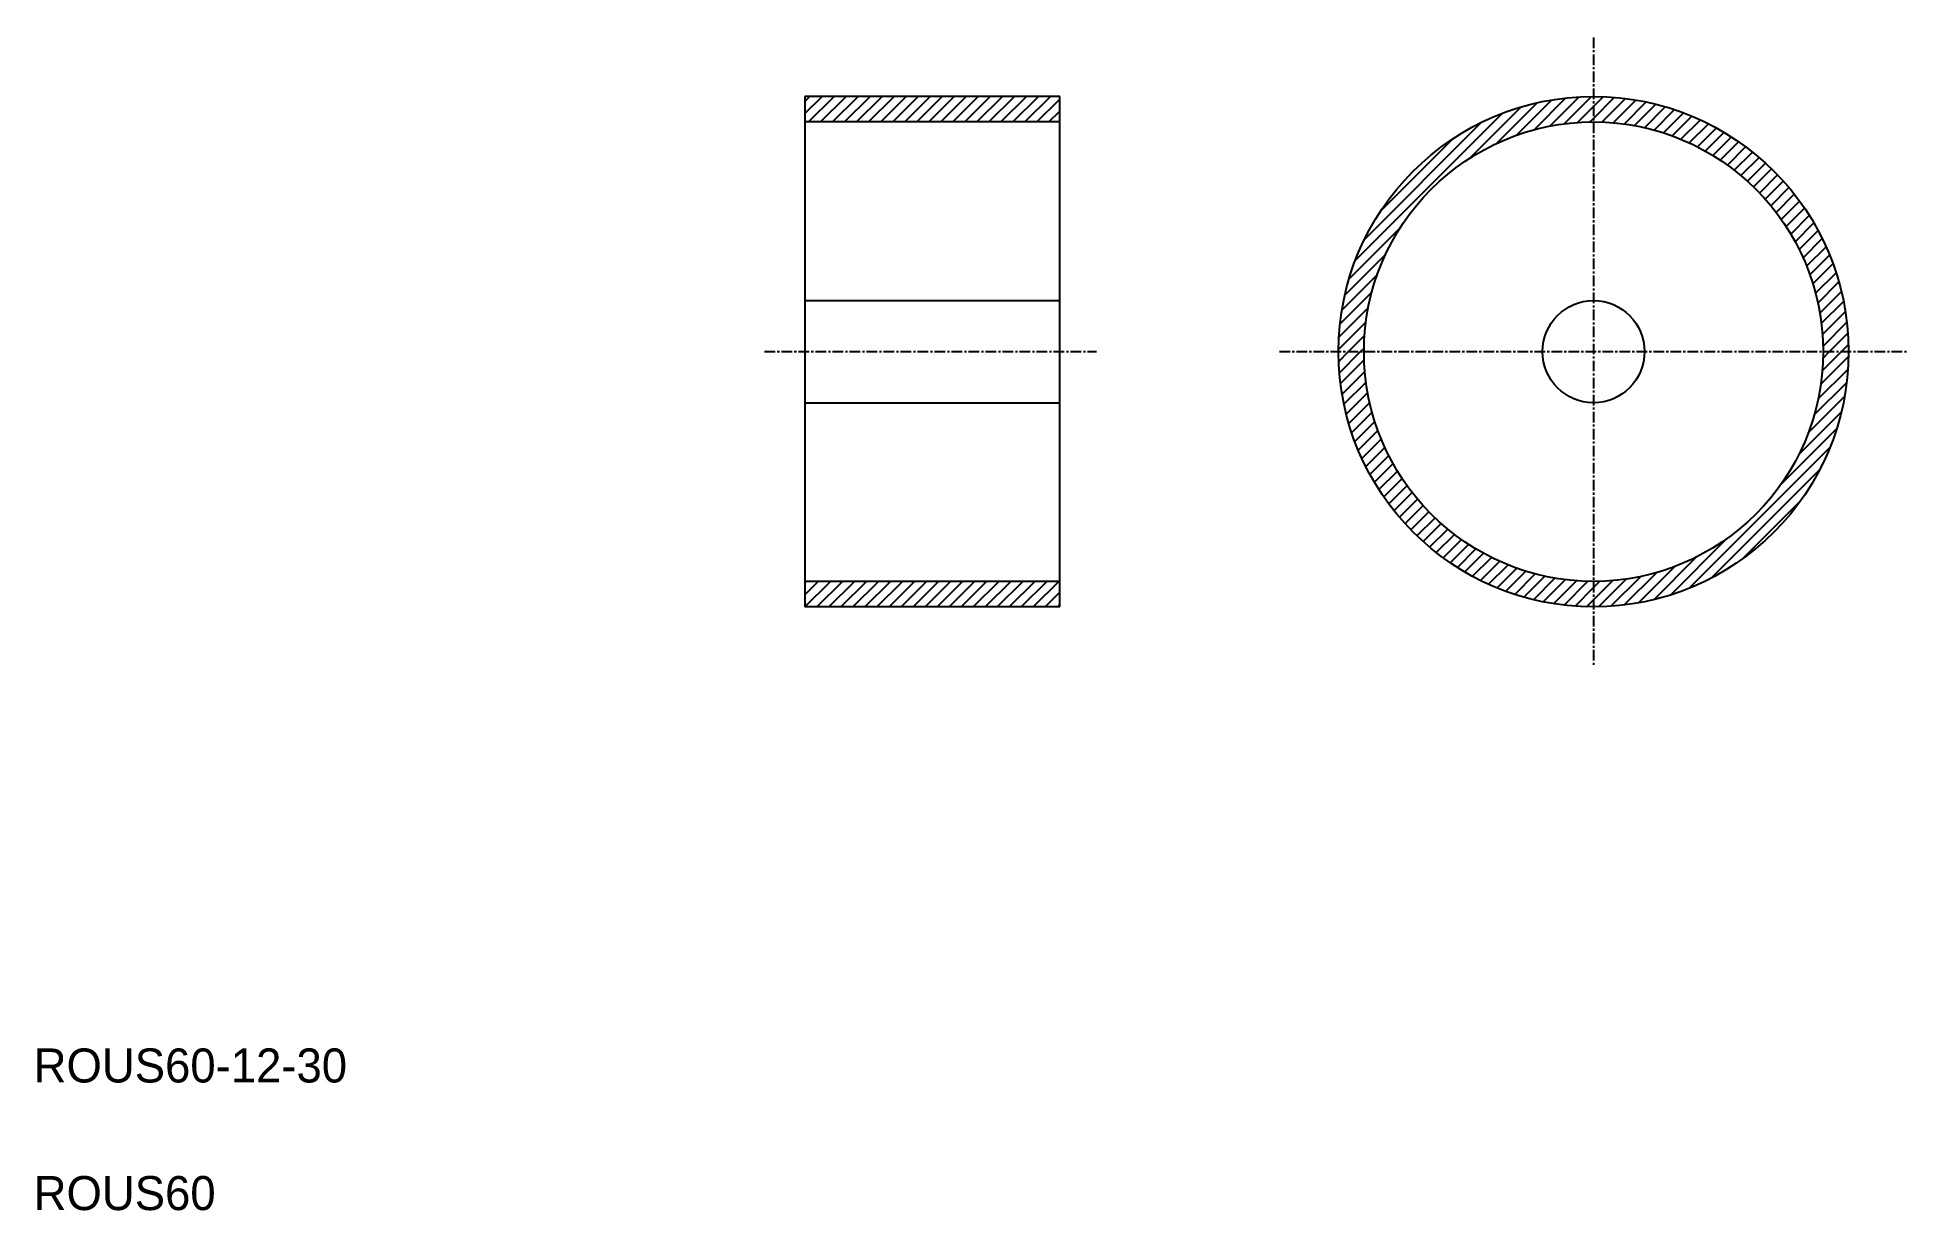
# Model space of a CAD drawing. Extents: x 10 to 230, y 10 to 148.
import ezdxf

# ---------------------------------------------------------------- set-up
doc = ezdxf.new("R2010")
doc.units = 0
doc.linetypes.add('CENTER', pattern=[2, 1.25, -0.25, 0.25, -0.25])
doc.layers.get('0').update_dxf_attribs({"linetype": 'CONTINUOUS'})
doc.layers.add('CENTER', color=1, linetype='CENTER')

# ---------------------------------------------------------------- blocks, each defined once
blk = doc.blocks.new('*X2')
at = {"color": 0, "linetype": 'CONTINUOUS'}
for p, q in [((100.71, 138.89), (102.73, 140.91)), ((100.71, 140.31), (101.31, 140.91)), ((101.14, 137.91), (104.14, 140.91)), ((102.55, 137.91), (105.55, 140.91)), ((103.97, 137.91), (106.97, 140.91)), ((105.38, 137.91), (108.38, 140.91)), ((106.8, 137.91), (109.8, 140.91)), ((108.21, 137.91), (111.21, 140.91)), ((109.63, 137.91), (112.63, 140.91)), ((111.04, 137.91), (114.04, 140.91)), ((112.45, 137.91), (115.45, 140.91)), ((113.87, 137.91), (116.87, 140.91)), ((115.28, 137.91), (118.28, 140.91)), ((116.7, 137.91), (119.7, 140.91)), ((118.11, 137.91), (121.11, 140.91)), ((119.52, 137.91), (122.52, 140.91)), ((120.94, 137.91), (123.94, 140.91)), ((122.35, 137.91), (125.35, 140.91)), ((123.77, 137.91), (126.77, 140.91)), ((125.18, 137.91), (128.18, 140.91)), ((126.6, 137.91), (129.6, 140.91)), ((188.32, 137.41), (191.77, 140.86)), ((190.01, 137.69), (193.23, 140.91)), ((193.48, 139.74), (194.63, 140.89)), ((193.48, 138.32), (195.96, 140.81)), ((128.01, 137.91), (130.71, 140.61)), ((129.42, 137.91), (130.71, 139.19)), ((165.45, 121.61), (182.78, 138.94)), ((178.87, 133.62), (184.92, 139.66)), ((182.03, 135.36), (186.83, 140.16)), ((184.43, 136.35), (188.59, 140.51)), ((186.49, 136.99), (190.23, 140.73)), ((191.58, 137.84), (193.48, 139.74)), ((194.46, 137.89), (197.24, 140.67)), ((195.79, 137.81), (198.47, 140.49)), ((197.07, 137.67), (199.66, 140.27)), ((198.29, 137.48), (200.81, 140)), ((199.46, 137.24), (201.92, 139.7)), ((200.59, 136.95), (203, 139.36)), ((201.69, 136.63), (204.04, 138.99)), ((166.54, 124.11), (180.27, 137.85)), ((193.06, 137.91), (193.48, 138.32)), ((202.74, 136.27), (205.05, 138.59)), ((203.76, 135.88), (206.04, 138.15)), ((204.74, 135.45), (206.99, 137.69)), ((205.7, 134.99), (207.92, 137.21)), ((206.62, 134.49), (208.82, 136.69)), ((168.42, 127.41), (176.98, 135.96)), ((207.51, 133.97), (209.69, 136.15)), ((208.38, 133.43), (210.54, 135.59)), ((209.22, 132.85), (211.36, 135)), ((210.03, 132.24), (212.16, 134.38)), ((210.81, 131.61), (212.94, 133.74)), ((211.57, 130.96), (213.69, 133.08)), ((212.3, 130.27), (214.42, 132.39)), ((213, 129.56), (215.12, 131.68)), ((213.68, 128.82), (215.8, 130.95)), ((214.33, 128.06), (216.46, 130.19)), ((214.95, 127.27), (217.09, 129.41)), ((215.55, 126.46), (217.7, 128.61)), ((216.12, 125.61), (218.29, 127.78)), ((164.72, 119.47), (170.77, 125.51)), ((216.67, 124.74), (218.85, 126.92)), ((217.18, 123.84), (219.38, 126.04)), ((217.66, 122.91), (219.89, 125.14)), ((218.12, 121.95), (220.37, 124.2)), ((218.54, 120.96), (220.82, 123.24)), ((164.22, 117.55), (169.02, 122.35)), ((218.93, 119.93), (221.25, 122.25)), ((219.28, 118.87), (221.64, 121.24)), ((163.88, 115.79), (168.04, 119.95)), ((219.59, 117.77), (222.01, 120.18)), ((219.86, 116.63), (222.34, 119.1)), ((163.65, 114.16), (167.4, 117.9)), ((220.09, 115.44), (222.63, 117.98)), ((220.27, 114.21), (222.89, 116.82)), ((163.53, 112.61), (166.97, 116.06)), ((220.4, 112.92), (223.1, 115.62)), ((163.48, 111.15), (166.7, 114.37)), ((164.65, 110.91), (166.54, 112.8)), ((220.47, 111.57), (223.28, 114.38)), ((221.22, 110.91), (223.4, 113.09)), ((163.5, 109.76), (164.65, 110.91)), ((163.58, 108.43), (166.06, 110.91)), ((166.06, 110.91), (166.48, 111.33)), ((220.2, 107.07), (223.47, 110.33)), ((220.38, 108.66), (222.63, 110.91)), ((220.47, 110.16), (221.22, 110.91)), ((222.63, 110.91), (223.47, 111.74)), ((163.71, 107.15), (166.5, 109.93)), ((163.9, 105.91), (166.58, 108.59)), ((219.9, 105.35), (223.41, 108.86)), ((164.12, 104.72), (166.72, 107.32)), ((164.39, 103.58), (166.91, 106.1)), ((218.73, 101.35), (223.01, 105.63)), ((219.43, 103.47), (223.26, 107.29)), ((164.69, 102.46), (167.15, 104.92)), ((165.03, 101.39), (167.43, 103.79)), ((217.63, 98.83), (222.63, 103.84)), ((165.4, 100.35), (167.76, 102.7)), ((165.8, 99.33), (168.12, 101.65)), ((215.51, 95.3), (222.09, 101.88)), ((166.23, 98.35), (168.51, 100.63)), ((166.69, 97.4), (168.94, 99.64)), ((204.72, 83.09), (221.29, 99.67)), ((167.18, 96.47), (169.4, 98.69)), ((167.7, 95.57), (169.89, 97.77)), ((168.24, 94.7), (170.41, 96.87)), ((207.34, 84.31), (220.08, 97.04)), ((168.8, 93.85), (170.96, 96.01)), ((169.39, 93.02), (171.54, 95.17)), ((170.01, 92.22), (172.14, 94.36)), ((170.65, 91.45), (172.77, 93.58)), ((171.31, 90.7), (173.43, 92.82)), ((211.03, 86.58), (217.8, 93.35)), ((171.99, 89.97), (174.12, 92.09)), ((172.7, 89.27), (174.83, 91.39)), ((173.44, 88.58), (175.56, 90.71)), ((174.19, 87.93), (176.32, 90.06)), ((174.98, 87.29), (177.11, 89.43)), ((175.78, 86.69), (177.93, 88.83)), ((176.61, 86.1), (178.77, 88.26)), ((202.51, 82.3), (209.09, 88.88)), ((177.46, 85.54), (179.65, 87.72)), ((178.34, 85.01), (180.55, 87.21)), ((179.25, 84.5), (181.48, 86.72)), ((180.18, 84.02), (182.44, 86.27)), ((181.14, 83.56), (183.43, 85.85)), ((200.55, 81.75), (205.56, 86.76)), ((100.71, 80.91), (103.71, 83.91)), ((100.71, 82.32), (102.29, 83.91)), ((100.71, 83.74), (100.88, 83.91)), ((102.12, 80.91), (105.12, 83.91)), ((103.54, 80.91), (106.54, 83.91)), ((104.95, 80.91), (107.95, 83.91)), ((106.37, 80.91), (109.37, 83.91)), ((107.78, 80.91), (110.78, 83.91)), ((109.19, 80.91), (112.19, 83.91)), ((110.61, 80.91), (113.61, 83.91)), ((112.02, 80.91), (115.02, 83.91)), ((113.44, 80.91), (116.44, 83.91)), ((114.85, 80.91), (117.85, 83.91)), ((116.26, 80.91), (119.26, 83.91)), ((117.68, 80.91), (120.68, 83.91)), ((119.09, 80.91), (122.09, 83.91)), ((120.51, 80.91), (123.51, 83.91)), ((121.92, 80.91), (124.92, 83.91)), ((123.34, 80.91), (126.34, 83.91)), ((124.75, 80.91), (127.75, 83.91)), ((126.16, 80.91), (129.16, 83.91)), ((127.58, 80.91), (130.58, 83.91)), ((182.13, 83.14), (184.46, 85.46)), ((183.15, 82.74), (185.52, 85.11)), ((184.2, 82.38), (186.62, 84.8)), ((185.29, 82.05), (187.76, 84.52)), ((186.41, 81.75), (188.94, 84.29)), ((187.56, 81.5), (190.18, 84.11)), ((188.76, 81.28), (191.46, 83.98)), ((190.01, 81.11), (192.81, 83.92)), ((193.48, 81.75), (195.73, 84)), ((193.48, 83.17), (194.23, 83.92)), ((194.05, 80.91), (197.32, 84.18)), ((195.53, 80.98), (199.04, 84.49)), ((197.09, 81.13), (200.92, 84.96)), ((198.76, 81.38), (203.04, 85.66)), ((128.99, 80.91), (130.71, 82.63)), ((191.3, 80.99), (193.48, 83.17)), ((192.64, 80.92), (193.48, 81.75)), ((130.41, 80.91), (130.71, 81.21))]:
    blk.add_line(p, q, dxfattribs=at)

msp = doc.modelspace()

# ---------------------------------------------------------------- linework, layer by layer
at = {"color": 7, "linetype": 'CONTINUOUS'}
for p, q in [((100.708934, 140.909444), (100.708934, 80.909444)), ((130.708934, 140.909444), (100.708934, 140.909444)), ((130.708934, 80.909444), (130.708934, 140.909444)), ((130.708934, 137.909444), (100.708934, 137.909444)), ((100.708934, 125.909444), (100.708934, 125.909544)), ((100.708934, 116.909444), (130.708934, 116.909444)), ((100.708934, 110.909444), (100.709034, 110.909444)), ((100.708934, 104.909444), (130.708934, 104.909444)), ((130.708934, 83.909444), (100.708934, 83.909444)), ((130.708934, 80.909444), (100.708934, 80.909444))]:
    msp.add_line(p, q, dxfattribs=at)
for radius in [30, 27, 6]:
    msp.add_circle((193.477339, 110.909444), radius, dxfattribs=at)
at = {"layer": 'CENTER', "color": 1, "linetype": 'CENTER'}
for p, q in [((193.477339, 147.848875), (193.477339, 73.970013)), ((95.970437, 110.909444), (135.016231, 110.909444)), ((156.537907, 110.909444), (230.41677, 110.909444))]:
    msp.add_line(p, q, dxfattribs=at)

# ---------------------------------------------------------------- block references
at = {"color": 3, "linetype": 'CONTINUOUS'}
msp.add_blockref('*X2', (0, 0), dxfattribs=at)

# ---------------------------------------------------------------- texts
at = {"color": 7, "linetype": 'CONTINUOUS'}
for s, p in [('ROUS60-12-30', (10, 25)), ('ROUS60', (10, 10))]:
    msp.add_text(s, height=4, dxfattribs=at).set_placement(p)

doc.saveas('drawing.dxf')
